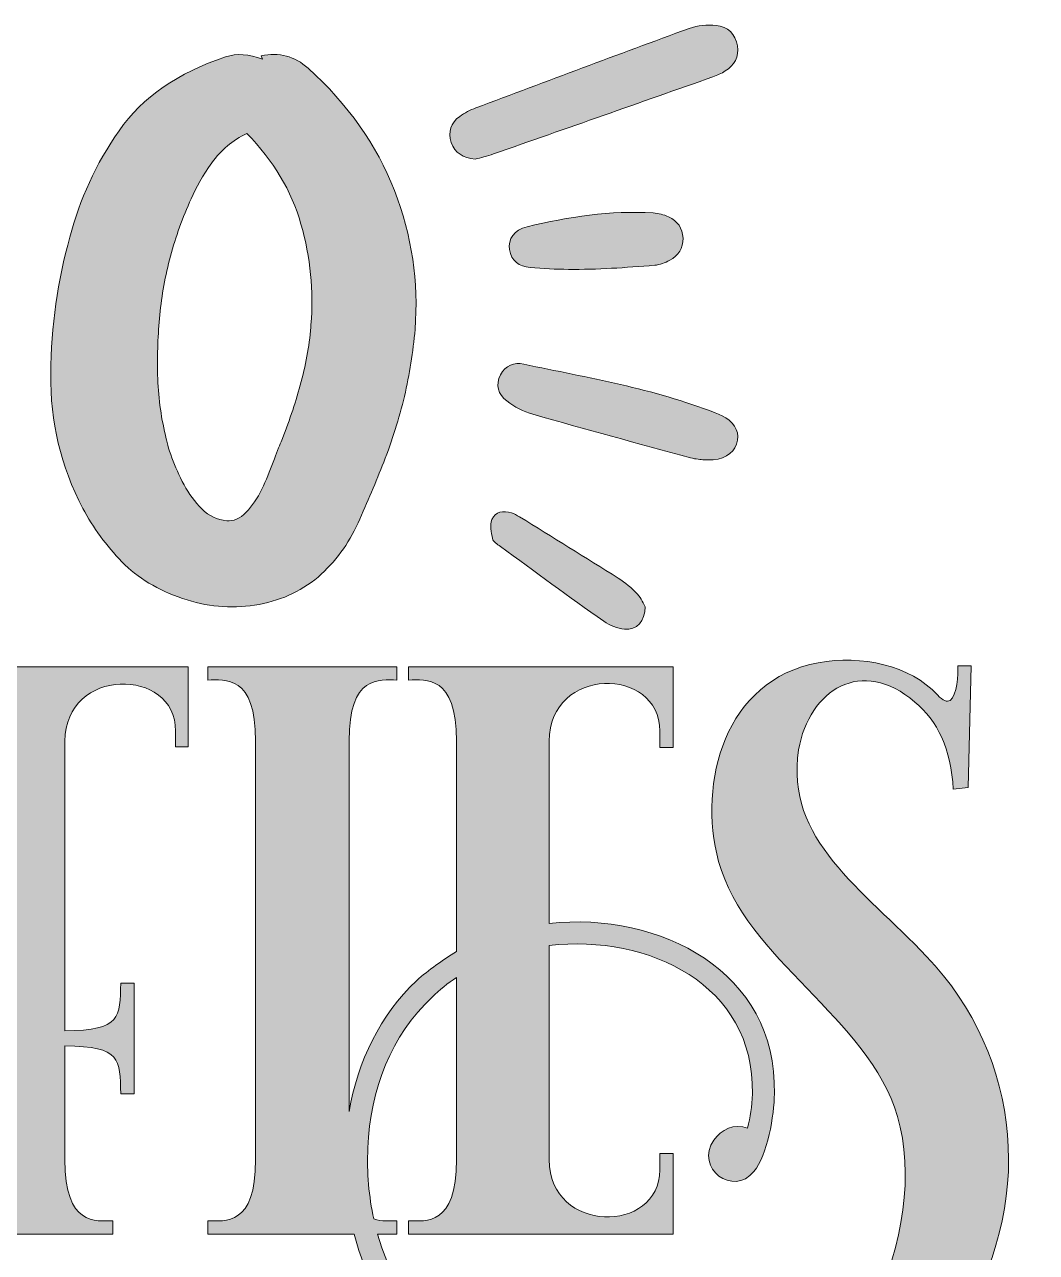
# Model space of a CAD drawing. Header units: inches. Extents: x 43 to 998, y -952 to -128.
# Drawn here: x 578 to 998, y -637 to -128 of the extents above; entities that cross this region are included whole.
import ezdxf

# ---------------------------------------------------------------- set-up
doc = ezdxf.new("R2010")
doc.units = ezdxf.units.IN
doc.header["$MEASUREMENT"] = 0
doc.layers.add('Layer 1', color=7, linetype='Continuous')

# ---------------------------------------------------------------- blocks, each defined once
blk = doc.blocks.new('block 2')
at = {"layer": 'Layer 1', "true_color": 0xffffff}
h = blk.add_hatch(color=7, dxfattribs=at)
h.dxf.hatch_style = 2
edge = h.paths.add_edge_path()
edge.add_spline(control_points=[(765.23, -183.89), (767.4, -183.29), (770.16, -182.66), (772.82, -181.73), (803.13, -171.13), (833.43, -160.48), (863.71, -149.81), (865.48, -149.18), (867.23, -148.37), (868.81, -147.37), (872.6, -144.99), (874.61, -141.53), (873.84, -137.01), (873.01, -132.11), (869.82, -128.91), (865, -128.48), (861.36, -128.15), (857.34, -128.5), (853.92, -129.75), (824.37, -140.55), (794.91, -151.61), (765.45, -162.66), (763.11, -163.53), (760.81, -164.72), (758.79, -166.17), (755.07, -168.85), (753.81, -172.63), (755.3, -177.01), (756.78, -181.36), (760.15, -183.39), (765.23, -183.89)], knot_values=[0, 0, 0, 0, 1, 1, 1, 2, 2, 2, 3, 3, 3, 4, 4, 4, 5, 5, 5, 6, 6, 6, 7, 7, 7, 8, 8, 8, 9, 9, 9, 10, 10, 10, 10], degree=3, periodic=1)
h = blk.add_hatch(color=7, dxfattribs=at)
h.dxf.hatch_style = 2
edge = h.paths.add_edge_path()
edge.add_spline(control_points=[(618.86, -350.68), (625.36, -357.37), (633.73, -362.42), (643.98, -365.84), (653.82, -369.25), (663.77, -370.19), (673.82, -368.63), (683.86, -367.08), (692.62, -363.2), (700.11, -356.98), (707.2, -350.76), (712.71, -343.3), (716.66, -334.6), (720.59, -325.9), (724.13, -317.51), (727.29, -309.42), (730.84, -300.41), (733.69, -291.32), (735.86, -282.15), (738.02, -272.98), (739.5, -263.73), (740.29, -254.4), (741.86, -234.82), (739.01, -215.63), (731.72, -196.82), (724.43, -178.02), (712.52, -161.16), (695.97, -146.24), (690.45, -141.27), (683.95, -139.55), (676.47, -141.11), (676.47, -141.11), (677.06, -142.51), (677.06, -142.51), (671.54, -140.34), (666.43, -140.02), (661.7, -141.57), (642, -148.1), (627.33, -158.29), (617.68, -172.11), (608.02, -185.95), (601.23, -200.63), (597.29, -216.17), (592.17, -234.2), (589.51, -253.09), (589.31, -272.82), (589.11, -292.56), (593.54, -311.13), (602.61, -328.54), (606.94, -336.62), (612.36, -344), (618.86, -350.68)], knot_values=[0, 0, 0, 0, 1, 1, 1, 2, 2, 2, 3, 3, 3, 4, 4, 4, 5, 5, 5, 6, 6, 6, 7, 7, 7, 8, 8, 8, 9, 9, 9, 10, 10, 10, 11, 11, 11, 12, 12, 12, 13, 13, 13, 14, 14, 14, 15, 15, 15, 16, 16, 16, 17, 17, 17, 17], degree=3, periodic=1)
edge = h.paths.add_edge_path()
edge.add_spline(control_points=[(634.52, -248.34), (635.31, -240.27), (636.78, -232.18), (638.95, -224.1), (641.11, -216.02), (643.98, -208.09), (647.52, -200.32), (649.49, -195.66), (652.34, -190.69), (656.09, -185.4), (659.83, -180.12), (664.66, -176.07), (670.57, -173.28), (681.59, -184.47), (689.08, -196.98), (693.02, -210.81), (696.95, -224.65), (698.34, -238.55), (697.16, -252.54), (697.16, -252.54), (697.16, -253.47), (697.16, -253.47), (696.36, -261.56), (694.89, -269.56), (692.72, -277.48), (690.55, -285.41), (687.9, -293.26), (684.75, -301.03), (683.95, -302.89), (682.87, -305.69), (681.5, -309.42), (680.11, -313.15), (678.54, -316.88), (676.77, -320.61), (675, -324.34), (672.83, -327.53), (670.27, -330.17), (667.7, -332.81), (665.04, -333.98), (662.29, -333.67), (658.35, -333.36), (654.91, -331.73), (651.95, -328.77), (649, -325.82), (646.53, -322.47), (644.57, -318.75), (642.59, -315.02), (640.92, -311.29), (639.54, -307.56), (638.16, -303.83), (637.27, -300.72), (636.88, -298.23), (634.91, -290.15), (633.83, -281.84), (633.63, -273.29), (633.43, -264.74), (633.73, -256.43), (634.52, -248.34)], knot_values=[0, 0, 0, 0, 1, 1, 1, 2, 2, 2, 3, 3, 3, 4, 4, 4, 5, 5, 5, 6, 6, 6, 7, 7, 7, 8, 8, 8, 9, 9, 9, 10, 10, 10, 11, 11, 11, 12, 12, 12, 13, 13, 13, 14, 14, 14, 15, 15, 15, 16, 16, 16, 17, 17, 17, 18, 18, 18, 19, 19, 19, 19], degree=3, periodic=1)
h = blk.add_hatch(color=7, dxfattribs=at)
h.dxf.hatch_style = 2
edge = h.paths.add_edge_path()
edge.add_spline(control_points=[(787.91, -228.74), (793.3, -229.24), (798.6, -229.49), (803.88, -229.55), (815.75, -229.67), (827.47, -228.84), (839.57, -227.84), (841.69, -227.67), (843.88, -226.81), (845.78, -225.8), (849.36, -223.9), (851.47, -220.76), (851.3, -216.63), (851.13, -212.55), (849.07, -209.41), (845.29, -207.77), (843.32, -206.9), (841.1, -206.29), (838.96, -206.16), (821.23, -205.09), (803.88, -207.81), (786.72, -211.89), (781.32, -213.18), (778.75, -217.01), (779.42, -221.35), (780.17, -226.11), (783.41, -228.32), (787.91, -228.74)], knot_values=[0, 0, 0, 0, 1, 1, 1, 2, 2, 2, 3, 3, 3, 4, 4, 4, 5, 5, 5, 6, 6, 6, 7, 7, 7, 8, 8, 8, 9, 9, 9, 9], degree=3, periodic=1)
h = blk.add_hatch(color=7, dxfattribs=at)
h.dxf.hatch_style = 2
edge = h.paths.add_edge_path()
edge.add_spline(control_points=[(775.73, -273.17), (773.41, -277.45), (774.77, -281.43), (778.29, -284.07), (781.48, -286.46), (785.25, -288.46), (789.08, -289.55), (810.81, -295.76), (832.63, -301.67), (854.44, -307.61), (856.54, -308.18), (858.77, -308.3), (859.95, -308.48), (861.9, -308.48), (862.85, -308.55), (863.79, -308.46), (869.52, -307.89), (873.19, -304.89), (873.9, -300.25), (874.53, -296.08), (872.18, -292.42), (867.27, -290.02), (866.42, -289.61), (865.51, -289.34), (864.63, -288.99), (839.03, -278.96), (812.02, -274.45), (785.31, -268.81), (781.24, -267.95), (777.77, -269.41), (775.73, -273.17)], knot_values=[0, 0, 0, 0, 1, 1, 1, 2, 2, 2, 3, 3, 3, 4, 4, 4, 5, 5, 5, 6, 6, 6, 7, 7, 7, 8, 8, 8, 9, 9, 9, 10, 10, 10, 10], degree=3, periodic=1)
h = blk.add_hatch(color=7, dxfattribs=at)
h.dxf.hatch_style = 2
edge = h.paths.add_edge_path()
edge.add_spline(control_points=[(772.15, -333.21), (771.24, -335.45), (771.8, -338.51), (772.39, -341.05), (772.69, -342.33), (774.38, -343.43), (775.63, -344.34), (789.86, -354.72), (804.07, -365.13), (818.45, -375.29), (820.91, -377.03), (824.11, -378.23), (827.1, -378.58), (832, -379.15), (835.71, -375.31), (835.58, -369.28), (834.96, -368.21), (834.06, -365.78), (832.42, -364.06), (830.06, -361.57), (827.35, -359.29), (824.45, -357.46), (810.9, -348.88), (797.24, -340.48), (783.59, -332.05), (782.53, -331.39), (781.39, -330.8), (780.2, -330.41), (776.82, -329.29), (773.47, -329.95), (772.15, -333.21)], knot_values=[0, 0, 0, 0, 1, 1, 1, 2, 2, 2, 3, 3, 3, 4, 4, 4, 5, 5, 5, 6, 6, 6, 7, 7, 7, 8, 8, 8, 9, 9, 9, 10, 10, 10, 10], degree=3, periodic=1)
h = blk.add_hatch(color=7, dxfattribs=at)
h.dxf.hatch_style = 2
edge = h.paths.add_edge_path()
edge.add_spline(control_points=[(866.06, -474.75), (877.11, -515.39), (928.16, -539.45), (940.19, -580.42), (953.85, -626.26), (922.31, -703.32), (871.59, -711.77), (808.92, -722.49), (741.84, -689.53), (724.76, -629.19), (727.42, -629.19), (730.1, -629.19), (732.76, -629.19), (732.76, -629.19), (732.76, -623.66), (732.76, -623.66), (730.03, -623.66), (726.5, -623.99), (723.17, -622.86), (721.15, -613.62), (720.27, -603.79), (720.72, -593.42), (721.7, -569.36), (730.48, -546.6), (747.38, -531), (750.31, -528.07), (753.89, -525.15), (757.47, -522.87), (757.47, -522.87), (757.47, -598.3), (757.47, -598.3), (757.47, -625.94), (744.79, -623.66), (737.63, -623.66), (737.63, -623.66), (737.63, -629.19), (737.63, -629.19), (737.63, -629.19), (847.2, -629.19), (847.2, -629.19), (847.2, -629.19), (847.2, -595.7), (847.2, -595.7), (847.2, -595.7), (841.67, -595.7), (841.67, -595.7), (841.67, -595.7), (841.67, -602.53), (841.67, -602.53), (841.67, -629.19), (795.83, -629.19), (795.83, -598.3), (795.83, -598.3), (795.83, -509.54), (795.83, -509.54), (837.12, -504.99), (881.02, -525.8), (880.04, -570.99), (880.04, -576.52), (879.06, -580.42), (878.09, -585.3), (872.56, -583.02), (867.03, -585.95), (864.11, -590.17), (855.98, -601.88), (872.24, -613.91), (880.69, -603.18), (886.22, -596.67), (889.14, -579.77), (889.14, -570.99), (890.45, -520.27), (841.67, -495.56), (795.83, -500.44), (795.83, -500.44), (795.83, -425), (795.83, -425), (795.83, -393.79), (841.67, -393.79), (841.67, -420.78), (841.67, -424.68), (841.67, -427.28), (841.67, -427.61), (841.67, -427.61), (847.2, -427.61), (847.2, -427.61), (847.2, -427.61), (847.2, -394.12), (847.2, -394.12), (847.2, -394.12), (737.63, -394.12), (737.63, -394.12), (737.63, -394.12), (737.63, -399.64), (737.63, -399.64), (744.79, -399.64), (757.47, -397.37), (757.47, -425), (757.47, -425), (757.47, -512.14), (757.47, -512.14), (751.61, -515.72), (746.08, -519.62), (740.88, -524.17), (725.83, -538.43), (716.57, -557.61), (712.93, -578.42), (712.93, -527.24), (712.93, -476.24), (712.93, -425), (712.93, -397.37), (725.61, -399.64), (732.76, -399.64), (732.76, -399.64), (732.76, -394.12), (732.76, -394.12), (706.75, -394.12), (680.41, -394.12), (654.4, -394.12), (654.4, -394.12), (654.4, -399.64), (654.4, -399.64), (661.56, -399.64), (674.24, -397.37), (674.24, -425), (674.24, -482.88), (674.24, -540.43), (674.24, -598.3), (674.24, -625.94), (661.56, -623.66), (654.4, -623.66), (654.4, -623.66), (654.4, -629.19), (654.4, -629.19), (674.53, -629.19), (694.85, -629.19), (715.06, -629.19), (733.98, -701.71), (818.91, -739.13), (892.39, -716.32), (921.33, -707.22), (947.67, -694.54), (964.9, -668.2), (997.74, -617.81), (991.89, -555.71), (952.22, -514.09), (925.56, -486.13), (893.37, -465.65), (899.22, -428.58), (903.45, -403.54), (925.56, -389.89), (947.34, -408.75), (956.77, -416.55), (962.3, -428.26), (963.28, -444.84), (963.28, -444.84), (969.45, -444.19), (969.45, -444.19), (969.45, -444.19), (970.75, -393.79), (970.75, -393.79), (970.75, -393.79), (965.23, -393.79), (965.23, -393.79), (965.23, -397.04), (964.9, -406.15), (961.97, -408.1), (960.67, -408.75), (959.05, -408.42), (956.77, -405.82), (945.39, -393.47), (925.23, -389.24), (907.35, -392.49), (868.66, -399.64), (857.28, -441.91), (866.06, -474.75)], knot_values=[0, 0, 0, 0, 1, 1, 1, 2, 2, 2, 3, 3, 3, 4, 4, 4, 5, 5, 5, 6, 6, 6, 7, 7, 7, 8, 8, 8, 9, 9, 9, 10, 10, 10, 11, 11, 11, 12, 12, 12, 13, 13, 13, 14, 14, 14, 15, 15, 15, 16, 16, 16, 17, 17, 17, 18, 18, 18, 19, 19, 19, 20, 20, 20, 21, 21, 21, 22, 22, 22, 23, 23, 23, 24, 24, 24, 25, 25, 25, 26, 26, 26, 27, 27, 27, 28, 28, 28, 29, 29, 29, 30, 30, 30, 31, 31, 31, 32, 32, 32, 33, 33, 33, 34, 34, 34, 35, 35, 35, 36, 36, 36, 37, 37, 37, 38, 38, 38, 39, 39, 39, 40, 40, 40, 41, 41, 41, 42, 42, 42, 43, 43, 43, 44, 44, 44, 45, 45, 45, 46, 46, 46, 47, 47, 47, 48, 48, 48, 49, 49, 49, 50, 50, 50, 51, 51, 51, 52, 52, 52, 53, 53, 53, 54, 54, 54, 55, 55, 55, 56, 56, 56, 57, 57, 57, 58, 58, 58, 58], degree=3, periodic=1)
h = blk.add_hatch(color=7, dxfattribs=at)
h.dxf.hatch_style = 2
edge = h.paths.add_edge_path()
edge.add_spline(control_points=[(536.71, -623.66), (536.71, -623.66), (536.71, -629.19), (536.71, -629.19), (562.72, -629.19), (589.06, -629.19), (615.07, -629.19), (615.07, -629.19), (615.07, -623.66), (615.07, -623.66), (607.92, -623.66), (595.24, -625.94), (595.24, -598.3), (595.24, -598.3), (595.24, -551.16), (595.24, -551.16), (618.65, -551.48), (618, -556.68), (618.32, -570.99), (618.32, -570.99), (623.85, -570.99), (623.85, -570.99), (623.85, -555.71), (623.85, -540.43), (623.85, -525.15), (623.85, -525.15), (618.32, -525.15), (618.32, -525.15), (618, -539.45), (618.65, -544.65), (595.24, -544.98), (595.24, -544.98), (595.24, -425), (595.24, -425), (595.24, -394.12), (641.08, -394.12), (641.08, -420.78), (641.08, -425), (641.08, -426.63), (641.08, -427.28), (641.08, -427.28), (646.28, -427.28), (646.28, -427.28), (646.28, -427.28), (646.28, -394.12), (646.28, -394.12), (646.28, -394.12), (536.71, -394.12), (536.71, -394.12), (536.71, -394.12), (536.71, -399.64), (536.71, -399.64), (543.86, -399.64), (556.55, -397.37), (556.55, -425), (556.55, -482.88), (556.55, -540.43), (556.55, -598.3), (556.55, -625.94), (543.86, -623.66), (536.71, -623.66)], knot_values=[0, 0, 0, 0, 1, 1, 1, 2, 2, 2, 3, 3, 3, 4, 4, 4, 5, 5, 5, 6, 6, 6, 7, 7, 7, 8, 8, 8, 9, 9, 9, 10, 10, 10, 11, 11, 11, 12, 12, 12, 13, 13, 13, 14, 14, 14, 15, 15, 15, 16, 16, 16, 17, 17, 17, 18, 18, 18, 19, 19, 19, 20, 20, 20, 20], degree=3, periodic=1)
at = {"layer": 'Layer 1', "lineweight": 0}
for points, knots in [([(765.23, -183.89), (767.4, -183.29), (770.16, -182.66), (772.82, -181.73), (803.13, -171.13), (833.43, -160.48), (863.71, -149.81), (865.48, -149.18), (867.23, -148.37), (868.81, -147.37), (872.6, -144.99), (874.61, -141.53), (873.84, -137.01), (873.01, -132.11), (869.82, -128.91), (865, -128.48), (861.36, -128.15), (857.34, -128.5), (853.92, -129.75), (824.37, -140.55), (794.91, -151.61), (765.45, -162.66), (763.11, -163.53), (760.81, -164.72), (758.79, -166.17), (755.07, -168.85), (753.81, -172.63), (755.3, -177.01), (756.78, -181.36), (760.15, -183.39), (765.23, -183.89)], [0, 0, 0, 0, 1, 1, 1, 2, 2, 2, 3, 3, 3, 4, 4, 4, 5, 5, 5, 6, 6, 6, 7, 7, 7, 8, 8, 8, 9, 9, 9, 10, 10, 10, 10]), ([(618.86, -350.68), (625.36, -357.37), (633.73, -362.42), (643.98, -365.84), (653.82, -369.25), (663.77, -370.19), (673.82, -368.63), (683.86, -367.08), (692.62, -363.2), (700.11, -356.98), (707.2, -350.76), (712.71, -343.3), (716.66, -334.6), (720.59, -325.9), (724.13, -317.51), (727.29, -309.42), (730.84, -300.41), (733.69, -291.32), (735.86, -282.15), (738.02, -272.98), (739.5, -263.73), (740.29, -254.4), (741.86, -234.82), (739.01, -215.63), (731.72, -196.82), (724.43, -178.02), (712.52, -161.16), (695.97, -146.24), (690.45, -141.27), (683.95, -139.55), (676.47, -141.11), (676.47, -141.11), (677.06, -142.51), (677.06, -142.51), (671.54, -140.34), (666.43, -140.02), (661.7, -141.57), (642, -148.1), (627.33, -158.29), (617.68, -172.11), (608.02, -185.95), (601.23, -200.63), (597.29, -216.17), (592.17, -234.2), (589.51, -253.09), (589.31, -272.82), (589.11, -292.56), (593.54, -311.13), (602.61, -328.54), (606.94, -336.62), (612.36, -344), (618.86, -350.68)], [0, 0, 0, 0, 1, 1, 1, 2, 2, 2, 3, 3, 3, 4, 4, 4, 5, 5, 5, 6, 6, 6, 7, 7, 7, 8, 8, 8, 9, 9, 9, 10, 10, 10, 11, 11, 11, 12, 12, 12, 13, 13, 13, 14, 14, 14, 15, 15, 15, 16, 16, 16, 17, 17, 17, 17]), ([(634.52, -248.34), (635.31, -240.27), (636.78, -232.18), (638.95, -224.1), (641.11, -216.02), (643.98, -208.09), (647.52, -200.32), (649.49, -195.66), (652.34, -190.69), (656.09, -185.4), (659.83, -180.12), (664.66, -176.07), (670.57, -173.28), (681.59, -184.47), (689.08, -196.98), (693.02, -210.81), (696.95, -224.65), (698.34, -238.55), (697.16, -252.54), (697.16, -252.54), (697.16, -253.47), (697.16, -253.47), (696.36, -261.56), (694.89, -269.56), (692.72, -277.48), (690.55, -285.41), (687.9, -293.26), (684.75, -301.03), (683.95, -302.89), (682.87, -305.69), (681.5, -309.42), (680.11, -313.15), (678.54, -316.88), (676.77, -320.61), (675, -324.34), (672.83, -327.53), (670.27, -330.17), (667.7, -332.81), (665.04, -333.98), (662.29, -333.67), (658.35, -333.36), (654.91, -331.73), (651.95, -328.77), (649, -325.82), (646.53, -322.47), (644.57, -318.75), (642.59, -315.02), (640.92, -311.29), (639.54, -307.56), (638.16, -303.83), (637.27, -300.72), (636.88, -298.23), (634.91, -290.15), (633.83, -281.84), (633.63, -273.29), (633.43, -264.74), (633.73, -256.43), (634.52, -248.34)], [0, 0, 0, 0, 1, 1, 1, 2, 2, 2, 3, 3, 3, 4, 4, 4, 5, 5, 5, 6, 6, 6, 7, 7, 7, 8, 8, 8, 9, 9, 9, 10, 10, 10, 11, 11, 11, 12, 12, 12, 13, 13, 13, 14, 14, 14, 15, 15, 15, 16, 16, 16, 17, 17, 17, 18, 18, 18, 19, 19, 19, 19]), ([(787.91, -228.74), (793.3, -229.24), (798.6, -229.49), (803.88, -229.55), (815.75, -229.67), (827.47, -228.84), (839.57, -227.84), (841.69, -227.67), (843.88, -226.81), (845.78, -225.8), (849.36, -223.9), (851.47, -220.76), (851.3, -216.63), (851.13, -212.55), (849.07, -209.41), (845.29, -207.77), (843.32, -206.9), (841.1, -206.29), (838.96, -206.16), (821.23, -205.09), (803.88, -207.81), (786.72, -211.89), (781.32, -213.18), (778.75, -217.01), (779.42, -221.35), (780.17, -226.11), (783.41, -228.32), (787.91, -228.74)], [0, 0, 0, 0, 1, 1, 1, 2, 2, 2, 3, 3, 3, 4, 4, 4, 5, 5, 5, 6, 6, 6, 7, 7, 7, 8, 8, 8, 9, 9, 9, 9]), ([(775.73, -273.17), (773.41, -277.45), (774.77, -281.43), (778.29, -284.07), (781.48, -286.46), (785.25, -288.46), (789.08, -289.55), (810.81, -295.76), (832.63, -301.67), (854.44, -307.61), (856.54, -308.18), (858.77, -308.3), (859.95, -308.48), (861.9, -308.48), (862.85, -308.55), (863.79, -308.46), (869.52, -307.89), (873.19, -304.89), (873.9, -300.25), (874.53, -296.08), (872.18, -292.42), (867.27, -290.02), (866.42, -289.61), (865.51, -289.34), (864.63, -288.99), (839.03, -278.96), (812.02, -274.45), (785.31, -268.81), (781.24, -267.95), (777.77, -269.41), (775.73, -273.17)], [0, 0, 0, 0, 1, 1, 1, 2, 2, 2, 3, 3, 3, 4, 4, 4, 5, 5, 5, 6, 6, 6, 7, 7, 7, 8, 8, 8, 9, 9, 9, 10, 10, 10, 10]), ([(772.15, -333.21), (771.24, -335.45), (771.8, -338.51), (772.39, -341.05), (772.69, -342.33), (774.38, -343.43), (775.63, -344.34), (789.86, -354.72), (804.07, -365.13), (818.45, -375.29), (820.91, -377.03), (824.11, -378.23), (827.1, -378.58), (832, -379.15), (835.71, -375.31), (835.58, -369.28), (834.96, -368.21), (834.06, -365.78), (832.42, -364.06), (830.06, -361.57), (827.35, -359.29), (824.45, -357.46), (810.9, -348.88), (797.24, -340.48), (783.59, -332.05), (782.53, -331.39), (781.39, -330.8), (780.2, -330.41), (776.82, -329.29), (773.47, -329.95), (772.15, -333.21)], [0, 0, 0, 0, 1, 1, 1, 2, 2, 2, 3, 3, 3, 4, 4, 4, 5, 5, 5, 6, 6, 6, 7, 7, 7, 8, 8, 8, 9, 9, 9, 10, 10, 10, 10]), ([(866.06, -474.75), (877.11, -515.39), (928.16, -539.45), (940.19, -580.42), (953.85, -626.26), (922.31, -703.32), (871.59, -711.77), (808.92, -722.49), (741.84, -689.53), (724.76, -629.19), (727.42, -629.19), (730.1, -629.19), (732.76, -629.19), (732.76, -629.19), (732.76, -623.66), (732.76, -623.66), (730.03, -623.66), (726.5, -623.99), (723.17, -622.86), (721.15, -613.62), (720.27, -603.79), (720.72, -593.42), (721.7, -569.36), (730.48, -546.6), (747.38, -531), (750.31, -528.07), (753.89, -525.15), (757.47, -522.87), (757.47, -522.87), (757.47, -598.3), (757.47, -598.3), (757.47, -625.94), (744.79, -623.66), (737.63, -623.66), (737.63, -623.66), (737.63, -629.19), (737.63, -629.19), (737.63, -629.19), (847.2, -629.19), (847.2, -629.19), (847.2, -629.19), (847.2, -595.7), (847.2, -595.7), (847.2, -595.7), (841.67, -595.7), (841.67, -595.7), (841.67, -595.7), (841.67, -602.53), (841.67, -602.53), (841.67, -629.19), (795.83, -629.19), (795.83, -598.3), (795.83, -598.3), (795.83, -509.54), (795.83, -509.54), (837.12, -504.99), (881.02, -525.8), (880.04, -570.99), (880.04, -576.52), (879.06, -580.42), (878.09, -585.3), (872.56, -583.02), (867.03, -585.95), (864.11, -590.17), (855.98, -601.88), (872.24, -613.91), (880.69, -603.18), (886.22, -596.67), (889.14, -579.77), (889.14, -570.99), (890.45, -520.27), (841.67, -495.56), (795.83, -500.44), (795.83, -500.44), (795.83, -425), (795.83, -425), (795.83, -393.79), (841.67, -393.79), (841.67, -420.78), (841.67, -424.68), (841.67, -427.28), (841.67, -427.61), (841.67, -427.61), (847.2, -427.61), (847.2, -427.61), (847.2, -427.61), (847.2, -394.12), (847.2, -394.12), (847.2, -394.12), (737.63, -394.12), (737.63, -394.12), (737.63, -394.12), (737.63, -399.64), (737.63, -399.64), (744.79, -399.64), (757.47, -397.37), (757.47, -425), (757.47, -425), (757.47, -512.14), (757.47, -512.14), (751.61, -515.72), (746.08, -519.62), (740.88, -524.17), (725.83, -538.43), (716.57, -557.61), (712.93, -578.42), (712.93, -527.24), (712.93, -476.24), (712.93, -425), (712.93, -397.37), (725.61, -399.64), (732.76, -399.64), (732.76, -399.64), (732.76, -394.12), (732.76, -394.12), (706.75, -394.12), (680.41, -394.12), (654.4, -394.12), (654.4, -394.12), (654.4, -399.64), (654.4, -399.64), (661.56, -399.64), (674.24, -397.37), (674.24, -425), (674.24, -482.88), (674.24, -540.43), (674.24, -598.3), (674.24, -625.94), (661.56, -623.66), (654.4, -623.66), (654.4, -623.66), (654.4, -629.19), (654.4, -629.19), (674.53, -629.19), (694.85, -629.19), (715.06, -629.19), (733.98, -701.71), (818.91, -739.13), (892.39, -716.32), (921.33, -707.22), (947.67, -694.54), (964.9, -668.2), (997.74, -617.81), (991.89, -555.71), (952.22, -514.09), (925.56, -486.13), (893.37, -465.65), (899.22, -428.58), (903.45, -403.54), (925.56, -389.89), (947.34, -408.75), (956.77, -416.55), (962.3, -428.26), (963.28, -444.84), (963.28, -444.84), (969.45, -444.19), (969.45, -444.19), (969.45, -444.19), (970.75, -393.79), (970.75, -393.79), (970.75, -393.79), (965.23, -393.79), (965.23, -393.79), (965.23, -397.04), (964.9, -406.15), (961.97, -408.1), (960.67, -408.75), (959.05, -408.42), (956.77, -405.82), (945.39, -393.47), (925.23, -389.24), (907.35, -392.49), (868.66, -399.64), (857.28, -441.91), (866.06, -474.75)], [0, 0, 0, 0, 1, 1, 1, 2, 2, 2, 3, 3, 3, 4, 4, 4, 5, 5, 5, 6, 6, 6, 7, 7, 7, 8, 8, 8, 9, 9, 9, 10, 10, 10, 11, 11, 11, 12, 12, 12, 13, 13, 13, 14, 14, 14, 15, 15, 15, 16, 16, 16, 17, 17, 17, 18, 18, 18, 19, 19, 19, 20, 20, 20, 21, 21, 21, 22, 22, 22, 23, 23, 23, 24, 24, 24, 25, 25, 25, 26, 26, 26, 27, 27, 27, 28, 28, 28, 29, 29, 29, 30, 30, 30, 31, 31, 31, 32, 32, 32, 33, 33, 33, 34, 34, 34, 35, 35, 35, 36, 36, 36, 37, 37, 37, 38, 38, 38, 39, 39, 39, 40, 40, 40, 41, 41, 41, 42, 42, 42, 43, 43, 43, 44, 44, 44, 45, 45, 45, 46, 46, 46, 47, 47, 47, 48, 48, 48, 49, 49, 49, 50, 50, 50, 51, 51, 51, 52, 52, 52, 53, 53, 53, 54, 54, 54, 55, 55, 55, 56, 56, 56, 57, 57, 57, 58, 58, 58, 58]), ([(536.71, -623.66), (536.71, -623.66), (536.71, -629.19), (536.71, -629.19), (562.72, -629.19), (589.06, -629.19), (615.07, -629.19), (615.07, -629.19), (615.07, -623.66), (615.07, -623.66), (607.92, -623.66), (595.24, -625.94), (595.24, -598.3), (595.24, -598.3), (595.24, -551.16), (595.24, -551.16), (618.65, -551.48), (618, -556.68), (618.32, -570.99), (618.32, -570.99), (623.85, -570.99), (623.85, -570.99), (623.85, -555.71), (623.85, -540.43), (623.85, -525.15), (623.85, -525.15), (618.32, -525.15), (618.32, -525.15), (618, -539.45), (618.65, -544.65), (595.24, -544.98), (595.24, -544.98), (595.24, -425), (595.24, -425), (595.24, -394.12), (641.08, -394.12), (641.08, -420.78), (641.08, -425), (641.08, -426.63), (641.08, -427.28), (641.08, -427.28), (646.28, -427.28), (646.28, -427.28), (646.28, -427.28), (646.28, -394.12), (646.28, -394.12), (646.28, -394.12), (536.71, -394.12), (536.71, -394.12), (536.71, -394.12), (536.71, -399.64), (536.71, -399.64), (543.86, -399.64), (556.55, -397.37), (556.55, -425), (556.55, -482.88), (556.55, -540.43), (556.55, -598.3), (556.55, -625.94), (543.86, -623.66), (536.71, -623.66)], [0, 0, 0, 0, 1, 1, 1, 2, 2, 2, 3, 3, 3, 4, 4, 4, 5, 5, 5, 6, 6, 6, 7, 7, 7, 8, 8, 8, 9, 9, 9, 10, 10, 10, 11, 11, 11, 12, 12, 12, 13, 13, 13, 14, 14, 14, 15, 15, 15, 16, 16, 16, 17, 17, 17, 18, 18, 18, 19, 19, 19, 20, 20, 20, 20])]:
    blk.add_open_spline(points, degree=3, knots=knots, dxfattribs=at)

msp = doc.modelspace()

# ---------------------------------------------------------------- block references
at = {"layer": 'Layer 1'}
msp.add_blockref('block 2', (0, 0), dxfattribs=at)

doc.saveas('drawing.dxf')
